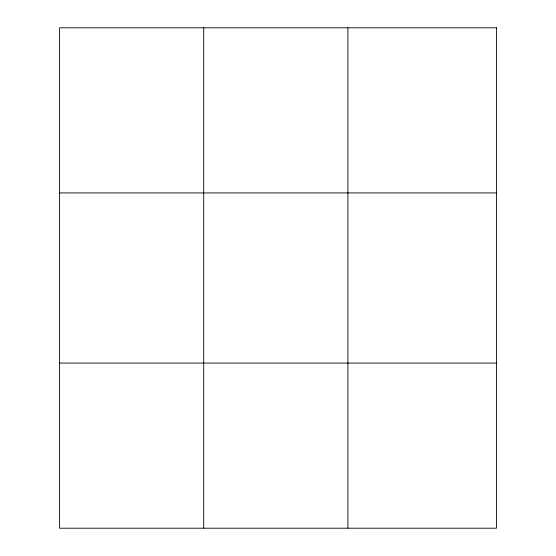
<?xml version="1.0" encoding="UTF-8"?>
<svg xmlns="http://www.w3.org/2000/svg" width="556" height="556" viewBox="0 0 556 556"><rect width="100%" height="100%" fill="white"/><g stroke="black" fill="none" stroke-linecap="round" stroke-linejoin="round"><path stroke-width="0.83" d="M203.718 528.2L203.718 27.8M347.91 528.2L347.91 27.8M59.52 192.932L496.48 192.932M59.52 363.068L496.48 363.068M496.48 27.8L496.48 528.2L59.52 528.2L59.52 27.8L496.48 27.8"/></g></svg>
